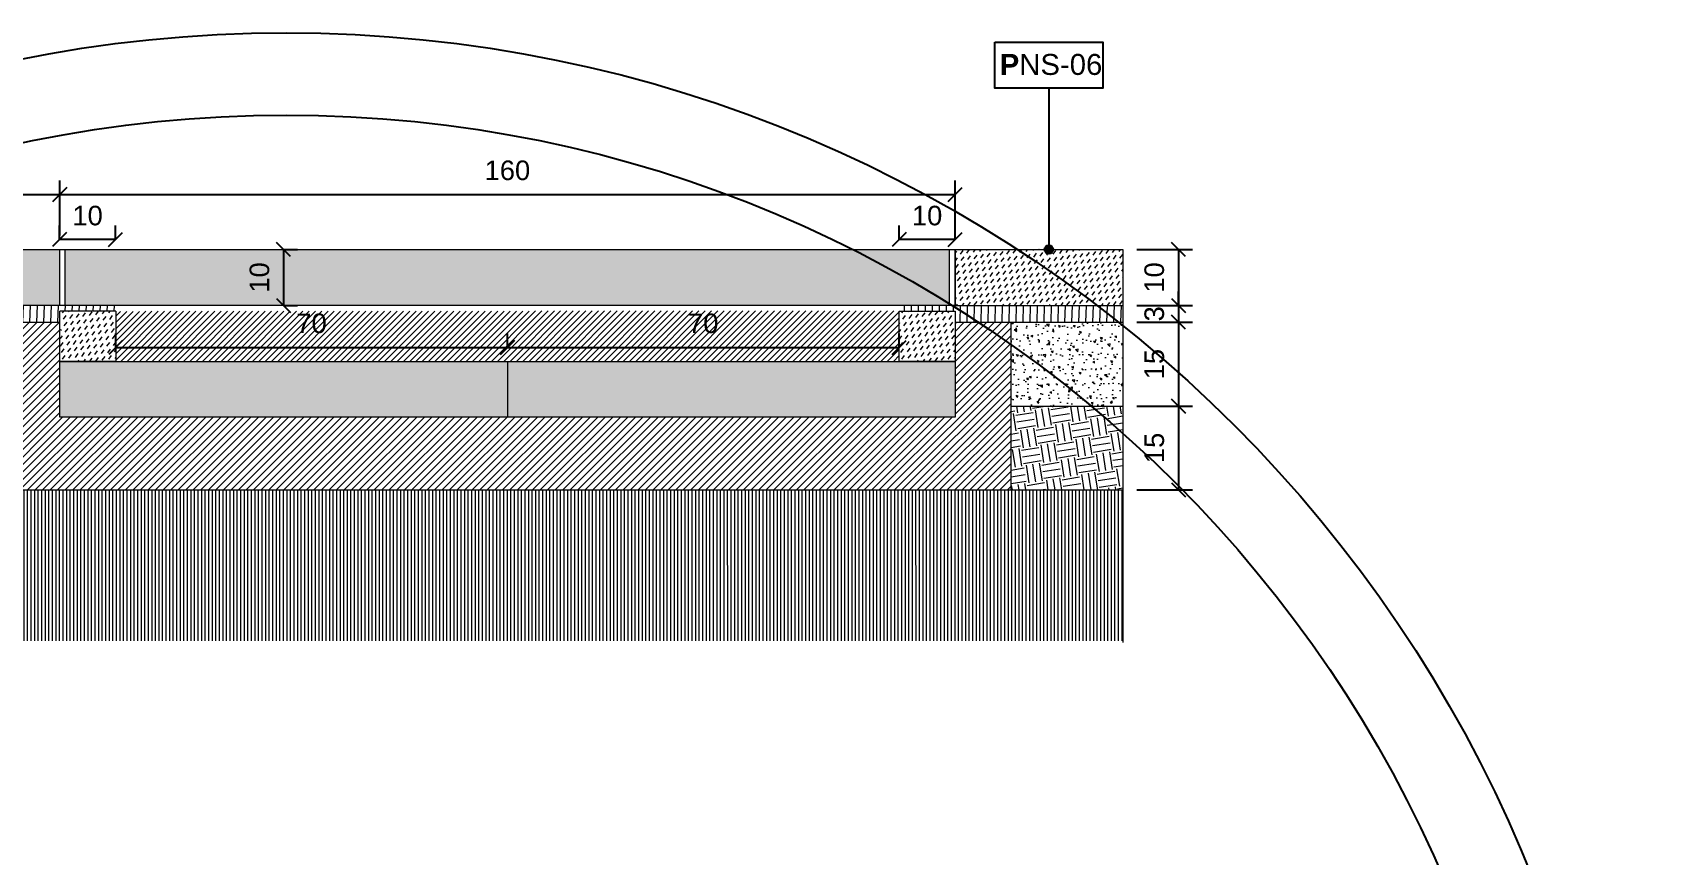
# Model space of a CAD drawing. Header units: metres. Extents: x -325 to 301, y -147 to 149.
# Drawn here: x 119.217 to 122.15, y 29.757 to 31.228 of the extents above; entities that cross this region are included whole.
import ezdxf

# ---------------------------------------------------------------- set-up
doc = ezdxf.new("R2010")
doc.units = ezdxf.units.M
doc.layers.get('Defpoints').update_dxf_attribs({"lineweight": 13})
doc.layers.add('-AUX-QAD', color=5, linetype='Continuous', plot=False)
doc.layers.add('0-TX-1_25', color=7, linetype='Continuous', true_color=0x3f4f7f)
for name, color, linetype in [('02-L-Waterfeatures 02', 152, 'Continuous'), ('A-KEYPLAN_HATCH', 7, 'Continuous'), ('A_TEXT_2', 7, 'Continuous')]:
    doc.layers.add(name, color=color, linetype=linetype)
for name, color, linetype, lineweight, true_color in [('03-TR-Paviment_08_Natural Stone Bleachers', 7, 'Continuous', 5, 0xafad9d), ('3-TR sorra granitica', 7, 'Continuous', 0, 0xf2dac9), ('3-TR tot_u', 7, 'Continuous', 5, 0x787878)]:
    doc.layers.add(name, color=color, linetype=linetype, lineweight=lineweight, true_color=true_color)
for name, color, linetype, lineweight in [('1-CM', 7, 'Continuous', 0), ('2-L-secció', 1, 'Continuous', 0), ('3-TR Formigó', 252, 'Continuous', 0), ('3-TR Seleccionat', 44, 'Continuous', 0), ('3-TR Tot-u', 37, 'Continuous', 0)]:
    doc.layers.add(name, color=color, linetype=linetype, lineweight=lineweight)
doc.styles.get("Standard").update_dxf_attribs({"font": 'arial.ttf'})
doc.dimstyles.new('ISO-25', dxfattribs={"dimtxt": 0.1, "dimasz": 0.1, "dimexe": 0.1, "dimexo": 0.1, "dimgap": 0.1, "dimtad": 1, "dimdec": 0, "dimlfac": 100, "dimzin": 9, "dimtxsty": 'Standard', "dimblk": 'OBLIQUE', "dimcen": 0.1, "dimadec": 0, "dimazin": 0, "dimtfac": 1, "dimtdec": 0, "dimtmove": 0, "dimatfit": 3, "dimldrblk": 'OBLIQUE', "dimfxl": 1, "dimarcsym": 0})

# ---------------------------------------------------------------- blocks, each defined once
blk = doc.blocks.new('_Oblique')
at = {"color": 0, "lineweight": -2}
blk.add_line((-0.5, -0.5), (0.5, 0.5), dxfattribs=at)
blk = doc.blocks.new('*D1507')
at = {"layer": '0-TX-1_25', "color": 0, "lineweight": -2, "transparency": 16777216}
for p, q in [((125.0709, 30.3796), (124.9763, 30.3796)), ((125.0013, 30.3796), (125.0013, 30.2288)), ((124.9013, 30.2288), (125.0263, 30.2288))]:
    blk.add_line(p, q, dxfattribs=at)
at = {"layer": 'Defpoints', "color": 0, "transparency": 16777216}
for p in [(125.0959, 30.3796), (22.7213, 30.2288), (125.0013, 30.2288)]:
    blk.add_point(p, dxfattribs=at)
at = {"layer": '0-TX-1_25', "color": 0, "lineweight": -2, "transparency": 16777216, "xscale": 0.025, "yscale": 0.025, "zscale": 0.025}
for p, rotation in [((125.0013, 30.3796), 90), ((125.0013, 30.2288), 270)]:
    blk.add_blockref('_Oblique', p, dxfattribs=dict(at, rotation=rotation))
at = {"layer": '0-TX-1_25', "color": 0, "transparency": 16777216, "insert": (124.9584, 30.3042), "char_height": 0.035, "attachment_point": 5, "rotation": 90}
blk.add_mtext('15', dxfattribs=at)
blk = doc.blocks.new('*D1716')
at = {"layer": '0-TX-1_25', "color": 0, "lineweight": -2, "transparency": 16777216}
for p, q in [((22.7944, 30.8407), (22.6694, 30.8407)), ((22.6944, 30.8407), (22.6944, 30.7266)), ((22.7059, 30.7266), (22.6694, 30.7266))]:
    blk.add_line(p, q, dxfattribs=at)
at = {"layer": 'Defpoints', "color": 0, "transparency": 16777216}
for p in [(141.1864, 30.8407), (22.6944, 30.7266), (22.7309, 30.7266)]:
    blk.add_point(p, dxfattribs=at)
at = {"layer": '0-TX-1_25', "color": 0, "lineweight": -2, "transparency": 16777216, "xscale": 0.025, "yscale": 0.025, "zscale": 0.025}
for p, rotation in [((22.6944, 30.8407), 90), ((22.6944, 30.7266), 270)]:
    blk.add_blockref('_Oblique', p, dxfattribs=dict(at, rotation=rotation))
at = {"layer": '0-TX-1_25', "color": 0, "transparency": 16777216, "insert": (22.6518, 30.7837), "char_height": 0.035, "attachment_point": 5, "rotation": 90}
blk.add_mtext('11', dxfattribs=at)
blk = doc.blocks.new('*D1715')
at = {"layer": '0-TX-1_25', "color": 0, "lineweight": -2, "transparency": 16777216}
for p, q in [((119.6651, 30.8407), (119.6901, 30.8407)), ((119.6651, 30.8407), (119.6651, 30.7407)), ((119.6651, 30.7407), (119.6901, 30.7407))]:
    blk.add_line(p, q, dxfattribs=at)
at = {"layer": 'Defpoints', "color": 0, "transparency": 16777216}
for p in [(119.6651, 30.8407), (119.6651, 30.7407), (119.6651, 30.7407)]:
    blk.add_point(p, dxfattribs=at)
at = {"layer": '0-TX-1_25', "color": 0, "lineweight": -2, "transparency": 16777216, "xscale": 0.025, "yscale": 0.025, "zscale": 0.025}
for p, rotation in [((119.6651, 30.8407), 90), ((119.6651, 30.7407), 270)]:
    blk.add_blockref('_Oblique', p, dxfattribs=dict(at, rotation=rotation))
at = {"layer": '0-TX-1_25', "color": 0, "transparency": 16777216, "insert": (119.6222, 30.7907), "char_height": 0.035, "attachment_point": 5, "rotation": 90}
blk.add_mtext('10', dxfattribs=at)
blk = doc.blocks.new('POINT')
at = {"layer": '0-TX-1_25'}
h = blk.add_hatch(dxfattribs=at)
h.set_pattern_fill('ANGLE', color=256)
h.set_pattern_definition([(0, (-83.747, -12.726), (0, 6.985), [5.08, -1.905]), (90, (-83.747, -12.726), (-6.985, 4e-16), [5.08, -1.905])])
edge = h.paths.add_edge_path()
edge.add_arc((0, 0), 0.0075, 0, 360)
h = blk.add_hatch(color=256, dxfattribs=at)
h.dxf.hatch_style = 1
edge = h.paths.add_edge_path()
edge.add_arc((0, 0), 0.0075, 0, 360)
blk.add_circle((0, 0), 0.0075, dxfattribs=at)
blk = doc.blocks.new('*D1713')
at = {"layer": '0-TX-1_25', "color": 0, "lineweight": -2, "transparency": 16777216}
for p, q in [((121.1901, 30.8407), (121.2891, 30.8407)), ((121.2641, 30.8407), (121.2641, 30.7407)), ((121.1901, 30.7407), (121.2891, 30.7407))]:
    blk.add_line(p, q, dxfattribs=at)
at = {"layer": 'Defpoints', "color": 0, "transparency": 16777216}
for p in [(121.1651, 30.8407), (121.1651, 30.7407), (121.2641, 30.7407)]:
    blk.add_point(p, dxfattribs=at)
at = {"layer": '0-TX-1_25', "color": 0, "lineweight": -2, "transparency": 16777216, "xscale": 0.025, "yscale": 0.025, "zscale": 0.025}
for p, rotation in [((121.2641, 30.8407), 90), ((121.2641, 30.7407), 270)]:
    blk.add_blockref('_Oblique', p, dxfattribs=dict(at, rotation=rotation))
at = {"layer": '0-TX-1_25', "color": 0, "transparency": 16777216, "insert": (121.2212, 30.7907), "char_height": 0.035, "attachment_point": 5, "rotation": 90}
blk.add_mtext('10', dxfattribs=at)
blk = doc.blocks.new('*D1714')
at = {"layer": '0-TX-1_25', "color": 0, "lineweight": -2, "transparency": 16777216}
for p, q in [((121.1901, 30.5607), (121.2891, 30.5607)), ((121.2641, 30.5607), (121.2641, 30.4108)), ((121.1901, 30.4108), (121.2891, 30.4108))]:
    blk.add_line(p, q, dxfattribs=at)
at = {"layer": 'Defpoints', "color": 0, "transparency": 16777216}
for p in [(121.1651, 30.5607), (121.1651, 30.4108), (121.2641, 30.4108)]:
    blk.add_point(p, dxfattribs=at)
at = {"layer": '0-TX-1_25', "color": 0, "lineweight": -2, "transparency": 16777216, "xscale": 0.025, "yscale": 0.025, "zscale": 0.025}
for p, rotation in [((121.2641, 30.5607), 90), ((121.2641, 30.4108), 270)]:
    blk.add_blockref('_Oblique', p, dxfattribs=dict(at, rotation=rotation))
at = {"layer": '0-TX-1_25', "color": 0, "transparency": 16777216, "insert": (121.2212, 30.4858), "char_height": 0.035, "attachment_point": 5, "rotation": 90}
blk.add_mtext('15', dxfattribs=at)
blk = doc.blocks.new('hatch keyplan 2')
at = {"layer": 'A-KEYPLAN_HATCH'}
blk.add_lwpolyline([(0, 0.00548), (0.01287, 0.00548), (0.01287, 0), (0, 0)], close=True, dxfattribs=at)
blk = doc.blocks.new('hatch keyplan')
at = {"layer": 'A-KEYPLAN_HATCH'}
blk.add_blockref('hatch keyplan 2', (1.43058, 0.85215), dxfattribs=at)
blk = doc.blocks.new('PNS06')
at = {"layer": 'A-KEYPLAN_HATCH', "xscale": 0.7124947396918078, "yscale": 0.7124947396918078, "zscale": 0.7124947396918078}
blk.add_blockref('hatch keyplan', (-1.01928, -0.60715), dxfattribs=at)
at = {"layer": 'A_TEXT_2', "insert": (-0.00057, 0.00291), "char_height": 0.0017812, "attachment_point": 1}
blk.add_mtext_dynamic_manual_height_columns('\\pi0.00098;{\\fArial|b1|i0|c0|p34;P}NS-06', width=0.0103753, gutter_width=0.01069, heights=[0], dxfattribs=at)
blk = doc.blocks.new('*D1907')
at = {"layer": '0-TX-1_25', "color": 0, "lineweight": -2, "transparency": 16777216}
for p, q in [((121.1901, 30.7107), (121.2891, 30.7107)), ((121.2641, 30.7107), (121.2641, 30.5607)), ((121.1901, 30.5607), (121.2891, 30.5607))]:
    blk.add_line(p, q, dxfattribs=at)
at = {"layer": 'Defpoints', "color": 0, "transparency": 16777216}
for p in [(121.1651, 30.7107), (121.1651, 30.5607), (121.2641, 30.5607)]:
    blk.add_point(p, dxfattribs=at)
at = {"layer": '0-TX-1_25', "color": 0, "lineweight": -2, "transparency": 16777216, "xscale": 0.025, "yscale": 0.025, "zscale": 0.025}
for p, rotation in [((121.2641, 30.7107), 90), ((121.2641, 30.5607), 270)]:
    blk.add_blockref('_Oblique', p, dxfattribs=dict(at, rotation=rotation))
at = {"layer": '0-TX-1_25', "color": 0, "transparency": 16777216, "insert": (121.2212, 30.6357), "char_height": 0.035, "attachment_point": 5, "rotation": 90}
blk.add_mtext('15', dxfattribs=at)
blk = doc.blocks.new('*D1908')
at = {"layer": '0-TX-1_25', "color": 0, "lineweight": -2, "transparency": 16777216}
for p, q in [((121.1901, 30.7407), (121.2891, 30.7407)), ((121.2641, 30.7407), (121.2641, 30.7657)), ((121.2641, 30.7407), (121.2641, 30.7107)), ((121.1901, 30.7107), (121.2891, 30.7107)), ((121.2641, 30.7107), (121.2641, 30.6857))]:
    blk.add_line(p, q, dxfattribs=at)
at = {"layer": 'Defpoints', "color": 0, "transparency": 16777216}
for p in [(121.1651, 30.7407), (121.1651, 30.7107), (121.2641, 30.7107)]:
    blk.add_point(p, dxfattribs=at)
at = {"layer": '0-TX-1_25', "color": 0, "lineweight": -2, "transparency": 16777216, "xscale": 0.025, "yscale": 0.025, "zscale": 0.025}
for p, rotation in [((121.2641, 30.7407), 270), ((121.2641, 30.7107), 90)]:
    blk.add_blockref('_Oblique', p, dxfattribs=dict(at, rotation=rotation))
at = {"layer": '0-TX-1_25', "color": 0, "transparency": 16777216, "insert": (121.2212, 30.7257), "char_height": 0.035, "attachment_point": 5, "rotation": 90}
blk.add_mtext('3', dxfattribs=at)
blk = doc.blocks.new('*D1909')
at = {"layer": '0-TX-1_25', "color": 0, "lineweight": -2, "transparency": 16777216}
for p, q in [((118.4651, 30.8657), (118.4651, 30.9642)), ((119.2651, 30.8657), (119.2651, 30.9642)), ((118.4651, 30.9392), (119.2651, 30.9392))]:
    blk.add_line(p, q, dxfattribs=at)
at = {"layer": 'Defpoints', "color": 0, "transparency": 16777216}
for p in [(119.2651, 30.9392), (118.4651, 30.8407), (119.2651, 30.8407)]:
    blk.add_point(p, dxfattribs=at)
at = {"layer": '0-TX-1_25', "color": 0, "lineweight": -2, "transparency": 16777216, "xscale": 0.025, "yscale": 0.025, "zscale": 0.025, "rotation": 180}
blk.add_blockref('_Oblique', (118.4651, 30.9392), dxfattribs=at)
at = {"layer": '0-TX-1_25', "color": 0, "lineweight": -2, "transparency": 16777216, "xscale": 0.025, "yscale": 0.025, "zscale": 0.025}
blk.add_blockref('_Oblique', (119.2651, 30.9392), dxfattribs=at)
at = {"layer": '0-TX-1_25', "color": 0, "transparency": 16777216, "insert": (118.8651, 30.9821), "char_height": 0.035, "attachment_point": 5}
blk.add_mtext('80', dxfattribs=at)
blk = doc.blocks.new('*D1910')
at = {"layer": '0-TX-1_25', "color": 0, "lineweight": -2, "transparency": 16777216}
for p, q in [((119.2651, 30.8657), (119.2651, 30.9642)), ((120.8651, 30.8657), (120.8651, 30.9642)), ((119.2651, 30.9392), (120.8651, 30.9392))]:
    blk.add_line(p, q, dxfattribs=at)
at = {"layer": 'Defpoints', "color": 0, "transparency": 16777216}
for p in [(120.8651, 30.9392), (119.2651, 30.8407), (120.8651, 30.8407)]:
    blk.add_point(p, dxfattribs=at)
at = {"layer": '0-TX-1_25', "color": 0, "lineweight": -2, "transparency": 16777216, "xscale": 0.025, "yscale": 0.025, "zscale": 0.025, "rotation": 180}
blk.add_blockref('_Oblique', (119.2651, 30.9392), dxfattribs=at)
at = {"layer": '0-TX-1_25', "color": 0, "lineweight": -2, "transparency": 16777216, "xscale": 0.025, "yscale": 0.025, "zscale": 0.025}
blk.add_blockref('_Oblique', (120.8651, 30.9392), dxfattribs=at)
at = {"layer": '0-TX-1_25', "color": 0, "transparency": 16777216, "insert": (120.0651, 30.9821), "char_height": 0.035, "attachment_point": 5}
blk.add_mtext('160', dxfattribs=at)
blk = doc.blocks.new('*D1911')
at = {"layer": '0-TX-1_25', "color": 0, "lineweight": -2, "transparency": 16777216}
for p, q in [((119.3651, 30.6657), (119.3651, 30.6907)), ((120.0651, 30.6657), (120.0651, 30.6907)), ((119.3651, 30.6657), (120.0651, 30.6657))]:
    blk.add_line(p, q, dxfattribs=at)
at = {"layer": 'Defpoints', "color": 0, "transparency": 16777216}
for p in [(120.0651, 30.6657), (119.3651, 30.6407), (120.0651, 30.6407)]:
    blk.add_point(p, dxfattribs=at)
at = {"layer": '0-TX-1_25', "color": 0, "lineweight": -2, "transparency": 16777216, "xscale": 0.025, "yscale": 0.025, "zscale": 0.025, "rotation": 180}
blk.add_blockref('_Oblique', (119.3651, 30.6657), dxfattribs=at)
at = {"layer": '0-TX-1_25', "color": 0, "lineweight": -2, "transparency": 16777216, "xscale": 0.025, "yscale": 0.025, "zscale": 0.025}
blk.add_blockref('_Oblique', (120.0651, 30.6657), dxfattribs=at)
at = {"layer": '0-TX-1_25', "color": 0, "transparency": 16777216, "insert": (119.7151, 30.7085), "char_height": 0.035, "attachment_point": 5}
blk.add_mtext('70', dxfattribs=at)
blk = doc.blocks.new('*D1912')
at = {"layer": '0-TX-1_25', "color": 0, "lineweight": -2, "transparency": 16777216}
for p, q in [((120.0651, 30.6657), (120.0651, 30.6907)), ((120.7651, 30.6657), (120.7651, 30.6907)), ((120.0651, 30.6657), (120.7651, 30.6657))]:
    blk.add_line(p, q, dxfattribs=at)
at = {"layer": 'Defpoints', "color": 0, "transparency": 16777216}
for p in [(120.7651, 30.6657), (120.0651, 30.6407), (120.7651, 30.6407)]:
    blk.add_point(p, dxfattribs=at)
at = {"layer": '0-TX-1_25', "color": 0, "lineweight": -2, "transparency": 16777216, "xscale": 0.025, "yscale": 0.025, "zscale": 0.025, "rotation": 180}
blk.add_blockref('_Oblique', (120.0651, 30.6657), dxfattribs=at)
at = {"layer": '0-TX-1_25', "color": 0, "lineweight": -2, "transparency": 16777216, "xscale": 0.025, "yscale": 0.025, "zscale": 0.025}
blk.add_blockref('_Oblique', (120.7651, 30.6657), dxfattribs=at)
at = {"layer": '0-TX-1_25', "color": 0, "transparency": 16777216, "insert": (120.4151, 30.7085), "char_height": 0.035, "attachment_point": 5}
blk.add_mtext('70', dxfattribs=at)
blk = doc.blocks.new('*D1913')
at = {"layer": '0-TX-1_25', "color": 0, "lineweight": -2, "transparency": 16777216}
for p, q in [((120.7651, 30.8584), (120.7651, 30.8834)), ((120.8651, 30.8584), (120.7651, 30.8584)), ((120.8651, 30.8584), (120.8651, 30.8834))]:
    blk.add_line(p, q, dxfattribs=at)
at = {"layer": 'Defpoints', "color": 0, "transparency": 16777216}
for p in [(120.7651, 30.8584), (120.7651, 30.8407), (120.8651, 30.8407)]:
    blk.add_point(p, dxfattribs=at)
at = {"layer": '0-TX-1_25', "color": 0, "lineweight": -2, "transparency": 16777216, "xscale": 0.025, "yscale": 0.025, "zscale": 0.025, "rotation": 180}
blk.add_blockref('_Oblique', (120.7651, 30.8584), dxfattribs=at)
at = {"layer": '0-TX-1_25', "color": 0, "lineweight": -2, "transparency": 16777216, "xscale": 0.025, "yscale": 0.025, "zscale": 0.025}
blk.add_blockref('_Oblique', (120.8651, 30.8584), dxfattribs=at)
at = {"layer": '0-TX-1_25', "color": 0, "transparency": 16777216, "insert": (120.8151, 30.9012), "char_height": 0.035, "attachment_point": 5}
blk.add_mtext('10', dxfattribs=at)
blk = doc.blocks.new('*D1914')
at = {"layer": '0-TX-1_25', "color": 0, "lineweight": -2, "transparency": 16777216}
for p, q in [((119.2649, 30.8584), (119.2649, 30.8834)), ((119.3649, 30.8584), (119.2649, 30.8584)), ((119.3649, 30.8584), (119.3649, 30.8834))]:
    blk.add_line(p, q, dxfattribs=at)
at = {"layer": 'Defpoints', "color": 0, "transparency": 16777216}
for p in [(119.2649, 30.8584), (119.2649, 30.8407), (119.3649, 30.8407)]:
    blk.add_point(p, dxfattribs=at)
at = {"layer": '0-TX-1_25', "color": 0, "lineweight": -2, "transparency": 16777216, "xscale": 0.025, "yscale": 0.025, "zscale": 0.025, "rotation": 180}
blk.add_blockref('_Oblique', (119.2649, 30.8584), dxfattribs=at)
at = {"layer": '0-TX-1_25', "color": 0, "lineweight": -2, "transparency": 16777216, "xscale": 0.025, "yscale": 0.025, "zscale": 0.025}
blk.add_blockref('_Oblique', (119.3649, 30.8584), dxfattribs=at)
at = {"layer": '0-TX-1_25', "color": 0, "transparency": 16777216, "insert": (119.3149, 30.9012), "char_height": 0.035, "attachment_point": 5}
blk.add_mtext('10', dxfattribs=at)

msp = doc.modelspace()

# ---------------------------------------------------------------- hatches: boundary and pattern name
at = {"layer": '02-L-Waterfeatures 02', "lineweight": 9, "transparency": 33554687}
h = msp.add_hatch(dxfattribs=at)
h.set_pattern_fill('ANSI31', color=256, scale=0.0025)
h.set_pattern_definition([(45, (45.1939234, -1.231321), (-0.0056126601, 0.0056126601), [])])
h.paths.add_polyline_path([(119.3651, 30.7301), (120.7651, 30.7313), (120.7651, 30.6407), (119.3651, 30.6407)])
at = {"layer": '03-TR-Paviment_08_Natural Stone Bleachers'}
h = msp.add_hatch(dxfattribs=at)
h.set_pattern_fill('DASH', color=256, scale=0.0026108484, angle=233, style=0, double=1)
h.paths.add_polyline_path([(119.2651, 30.7407), (119.2651, 30.8407), (118.4651, 30.8407), (118.4651, 30.7407)])
h.paths.add_polyline_path([(120.8551, 30.7407), (120.8551, 30.8407), (119.2751, 30.8407), (119.2751, 30.7407)])
h = msp.add_hatch(dxfattribs=at)
h.set_pattern_fill('DASH', color=256, scale=0.0026108484, angle=233, double=1)
h.paths.add_polyline_path([(121.1651, 30.7407), (121.1651, 30.8407), (120.8651, 30.8407), (120.8651, 30.7407)])
h = msp.add_hatch(dxfattribs=at)
h.set_pattern_fill('DASH', color=256, scale=0.002611, angle=233, style=0, double=1)
h.set_pattern_definition([(233, (-32.47913, -94.107086), (0.0016315323, -0.0116089556), [0.0082894435, -0.0082894435])])
h.paths.add_polyline_path([(119.3651, 30.7307), (119.267, 30.7307), (119.2651, 30.6407), (119.3651, 30.6414)])
h = msp.add_hatch(dxfattribs=at)
h.set_pattern_fill('DASH', color=256, scale=0.002611, angle=233, style=0, double=1)
h.set_pattern_definition([(233, (-30.97913, -94.107086), (0.0016315323, -0.0116089556), [0.0082894435, -0.0082894435])])
h.paths.add_polyline_path([(120.8651, 30.7307), (120.7651, 30.7307), (120.7651, 30.6407), (120.8651, 30.6414)])
h = msp.add_hatch(dxfattribs=at)
h.set_pattern_fill('DASH', color=256, scale=0.002611, angle=233, style=0, double=1)
h.set_pattern_definition([(233, (-32.97913, -94.207086), (0.0016315323, -0.0116089556), [0.0082894435, -0.0082894435])])
h.paths.add_polyline_path([(119.2651, 30.6407), (119.264, 30.5407), (120.8651, 30.5411), (120.8651, 30.6404)])
at = {"layer": '3-TR Formigó'}
h = msp.add_hatch(dxfattribs=at)
h.set_pattern_fill('ANSI31', color=256, scale=0.003)
h.paths.add_polyline_path([(118.4651, 30.5907), (118.4651, 30.7107), (118.4612, 30.4107), (120.9648, 30.4108), (120.9654, 30.7107), (120.8651, 30.7107), (120.8651, 30.5407), (119.2651, 30.5407), (119.2651, 30.7107), (118.5651, 30.7107), (118.5651, 30.5907)])
at = {"layer": '3-TR Seleccionat'}
h = msp.add_hatch(dxfattribs=at)
h.set_pattern_fill('ANSI31', color=256, scale=0.002, angle=45, style=0)
h.set_pattern_definition([(90, (-440956.307076, -650806.0267136), (-0.00635, 1e-18), [])])
h.paths.add_polyline_path([(121.1651, 30.1407), (121.1651, 30.4108), (120.3651, 30.4108), (118.4612, 30.4107), (118.4394, 30.2107), (118.1651, 30.2107), (118.1651, 30.1407)])
at = {"layer": '3-TR sorra granitica'}
h = msp.add_hatch(dxfattribs=at)
h.set_pattern_fill('LINE', color=256, scale=0.1, angle=52.7216, style=0)
h.set_pattern_definition([(88.3680556, (148.144648, 238.179648), (-0.0124949299, 0.0003559869), [])])
h.paths.add_polyline_path([(119.2651, 30.7107), (119.2651, 30.7307), (119.3651, 30.7307), (119.3651, 30.7407), (119.2651, 30.7407), (118.4651, 30.7407), (118.4651, 30.7307), (118.5651, 30.7307), (118.5651, 30.7107)])
h = msp.add_hatch(dxfattribs=at)
h.set_pattern_fill('LINE', color=256, scale=0.1, angle=52.7216, style=0)
h.set_pattern_definition([(88.3680556, (150.944648, 238.179716), (-0.0124949299, 0.0003559869), [])])
h.paths.add_polyline_path([(121.1651, 30.7108), (121.1651, 30.7407), (120.9651, 30.7407), (120.7651, 30.7407), (120.7651, 30.7307), (120.8651, 30.7307), (120.8651, 30.7107)])
h = msp.add_hatch(dxfattribs=at)
h.set_pattern_fill('LINE', color=256, scale=0.1, angle=51.1041, style=0)
h.set_pattern_definition([(86.7506083, (150.487306, 236.762937), (-0.0124799034, 0.00070852734), [])])
h.paths.add_polyline_path([(119.2617, 30.2361), (119.2617, 30.256), (119.262, 30.256)])
edge = h.paths.add_edge_path()
edge.add_line((115.9767, 30.2561), (115.9767, 30.226))
edge.add_line((115.9767, 30.226), (114.8167, 30.226))
edge.add_line((114.8167, 30.226), (114.8167, 30.246))
edge.add_line((114.8167, 30.246), (114.8167, 30.256))
edge.add_line((114.8167, 30.256), (115.9767, 30.2561))
at = {"layer": '3-TR Tot-u'}
h = msp.add_hatch(dxfattribs=at)
h.set_pattern_fill('EARTH', color=256, scale=0.005, angle=-80.8248, style=0)
h.set_pattern_definition([(279.17524, (75.235237, 35.574874), (0.036406452, -0.026281081), [0.03175, -0.03175]), (279.17524, (75.24699, 35.576772), (0.036406452, -0.026281081), [0.03175, -0.03175]), (279.17524, (75.258745, 35.57867), (0.036406452, -0.026281081), [0.03175, -0.03175]), (9.17524, (75.263296, 35.575386), (0.026281081, 0.036406452), [0.03175, -0.03175]), (9.17524, (75.265194, 35.563632), (0.026281081, 0.036406452), [0.03175, -0.03175]), (9.17524, (75.267093, 35.551878), (0.026281081, 0.036406452), [0.03175, -0.03175])])
h.paths.add_polyline_path([(121.1651, 30.4108), (121.1651, 30.5608), (120.9651, 30.5608), (120.9651, 30.4108)])
at = {"layer": '3-TR tot_u'}
h = msp.add_hatch(dxfattribs=at)
h.set_pattern_fill('AR-CONC', color=256, scale=0.0002, angle=92.7664)
h.set_pattern_definition([(142.766414, (89.936947, -38.39332), (0.0014255, 0.036548328), [0.00381, -0.04191]), (87.766414, (89.936947, -38.39332), (-0.037826638, -0.008884714), [0.003048, -0.033528117]), (193.21786, (89.937066, -38.390274), (-0.036401137, 0.027663614), [0.003238002, -0.035618049]), (138.950614, (89.9268, -38.39381), (0.00578198, 0.054558454), [0.005715, -0.062865]), (189.40197, (89.92728, -38.389263), (-0.051719183, 0.045037124), [0.004857005, -0.05342712]), (83.950565, (89.9268, -38.39381), (-0.051719183, 0.045037124), [0.004571993, -0.050291946]), (113.766414, (89.92909, -38.388613), (0.018965692, 0.031274691), [0.00381, -0.04191]), (58.766414, (89.92909, -38.388613), (-0.037391229, 0.010568061), [0.003048, -0.033528]), (164.21786, (89.93067, -38.386007), (-0.018425537, 0.041842752), [0.003238002, -0.035617988]), (130.266414, (89.936947, -38.39332), (-0.0169211135, -0.0001991969), [0, -0.0331216, 0, -0.034036, 0, -0.033655]), (100.266414, (89.936947, -38.39332), (-0.0206577655, 0.0123813295), [0, -0.0194056, 0, -0.0323596, 0, -0.012827]), (60.266414, (89.937494, -38.404635), (-0.000164423, 0.0271418143), [0, -0.0127, 0, -0.039624, 0, -0.052578]), (50.266414, (89.93774, -38.40971), (-0.0065092415, 0.029345872), [0, -0.01651, 0, -0.0263144, 0, -0.037338])])
h.paths.add_polyline_path([(121.1651, 30.5608), (121.1651, 30.7108), (120.9651, 30.7107), (120.9651, 30.5608)])

# ---------------------------------------------------------------- linework, layer by layer
at = {"layer": '-AUX-QAD'}
for radius in [2.3962, 2.2491]:
    msp.add_circle((119.6696, 28.8321), radius, dxfattribs=at)
at = {"layer": '0-TX-1_25'}
msp.add_lwpolyline([(121.0327, 31.1292), (121.0327, 30.8407)], dxfattribs=at)
at = {"layer": '1-CM'}
for points in [[(118.7651, 30.8407), (118.4651, 30.8407), (118.4651, 30.5407), (118.4612, 30.4107), (120.9651, 30.4108), (120.9651, 30.7107), (120.9651, 30.7107)], [(119.2651, 30.7407), (119.2651, 30.8407)], [(119.2751, 30.7407), (119.2751, 30.8407)], [(120.8551, 30.7407), (120.8551, 30.8407)], [(120.8651, 30.8407), (121.1651, 30.8407)], [(120.8651, 30.7407), (120.8651, 30.8407)], [(120.8651, 30.7407), (121.1651, 30.7407)], [(118.5651, 30.7107), (119.2651, 30.7107)], [(120.8651, 30.7107), (120.8651, 30.5407), (119.2651, 30.5407), (119.2651, 30.7307)], [(119.3651, 30.7307), (119.3651, 30.6407), (119.2651, 30.6407), (119.2651, 30.7307)], [(119.3651, 30.7307), (119.2651, 30.7307)], [(120.8651, 30.7307), (120.8651, 30.6407), (120.7651, 30.6407), (120.7651, 30.7307)], [(120.7651, 30.7307), (120.8651, 30.7307)], [(120.8651, 30.7107), (121.1651, 30.7107)], [(120.0651, 30.6407), (120.0651, 30.5407)], [(120.9651, 30.5607), (121.1651, 30.5607)], [(120.3651, 30.4108), (120.9651, 30.4108)], [(120.9651, 30.4108), (121.1651, 30.4108)]]:
    msp.add_lwpolyline(points, dxfattribs=at)
for points in [[(118.4651, 30.8407), (120.8651, 30.8407), (120.8651, 30.7407), (118.4651, 30.7407)], [(119.2651, 30.5407), (119.2651, 30.6407), (120.8651, 30.6407), (120.8651, 30.5407)]]:
    msp.add_lwpolyline(points, close=True, dxfattribs=at)
at = {"layer": '2-L-secció'}
msp.add_lwpolyline([(121.1651, 30.8407), (121.1651, 30.138)], dxfattribs=at)

# ---------------------------------------------------------------- block references
at = {"color": 244, "true_color": 0x991b1e, "xscale": 21.05278700931664, "yscale": 21.05278700931664, "zscale": 21.05278700931664}
msp.add_blockref('PNS06', (120.9362, 31.1292), dxfattribs=at)
at = {"layer": '0-TX-1_25'}
msp.add_blockref('POINT', (121.0327, 30.8407), dxfattribs=at)

# ---------------------------------------------------------------- dimensions: what is measured, and where the dimension line sits
for base, p1, p2, picture, middle in [((119.2651, 30.9392), (118.4651, 30.8407), (119.2651, 30.8407), '*D1909', (118.8651, 30.9821)), ((120.8651, 30.9392), (119.2651, 30.8407), (120.8651, 30.8407), '*D1910', (120.0651, 30.9821)), ((119.2649, 30.8584), (119.3649, 30.8407), (119.2649, 30.8407), '*D1914', (119.3149, 30.9012)), ((120.7651, 30.8584), (120.8651, 30.8407), (120.7651, 30.8407), '*D1913', (120.8151, 30.9012)), ((120.0651, 30.6657), (119.3651, 30.6407), (120.0651, 30.6407), '*D1911', (119.7151, 30.7085)), ((120.7651, 30.6657), (120.0651, 30.6407), (120.7651, 30.6407), '*D1912', (120.4151, 30.7085))]:
    dim = msp.add_linear_dim(base=base, p1=p1, p2=p2, dimstyle='ISO-25', override={"dimtxt": 0.035, "dimasz": 0.025, "dimexe": 0.025, "dimexo": 0.025, "dimgap": 0.025, "dimblk1": 'Oblique', "dimblk2": 'Oblique', "dimsah": 1, "dimfxl": 0.1, "dimfxlon": 1, "dimarcsym": 1}, dxfattribs=at)
    dim.commit()
    dim.dimension.update_dxf_attribs({"geometry": picture, "text_midpoint": middle})
for base, p1, p2, picture, middle in [((22.6944, 30.7266), (141.1864, 30.8407), (22.7309, 30.7266), '*D1716', (22.6518, 30.7837)), ((119.6651, 30.7407), (119.6651, 30.8407), (119.6651, 30.7407), '*D1715', (119.6222, 30.7907)), ((121.2641, 30.7407), (121.1651, 30.8407), (121.1651, 30.7407), '*D1713', (121.2212, 30.7907)), ((121.2641, 30.5607), (121.1651, 30.7107), (121.1651, 30.5607), '*D1907', (121.2212, 30.6357)), ((121.2641, 30.4108), (121.1651, 30.5607), (121.1651, 30.4108), '*D1714', (121.2212, 30.4858)), ((125.0013, 30.2288), (125.0959, 30.3796), (22.7213, 30.2288), '*D1507', (124.9584, 30.3042))]:
    dim = msp.add_linear_dim(base=base, p1=p1, p2=p2, angle=90, dimstyle='ISO-25', override={"dimtxt": 0.035, "dimasz": 0.025, "dimexe": 0.025, "dimexo": 0.025, "dimgap": 0.025, "dimblk1": 'Oblique', "dimblk2": 'Oblique', "dimsah": 1, "dimfxl": 0.1, "dimfxlon": 1, "dimarcsym": 1}, dxfattribs=at)
    dim.commit()
    dim.dimension.update_dxf_attribs({"geometry": picture, "text_midpoint": middle})
dim = msp.add_linear_dim(base=(121.2641, 30.7107), p1=(121.1651, 30.7407), p2=(121.1651, 30.7107), angle=90, dimstyle='ISO-25', override={"dimtxt": 0.035, "dimasz": 0.025, "dimexe": 0.025, "dimexo": 0.025, "dimgap": 0.025, "dimblk1": 'Oblique', "dimblk2": 'Oblique', "dimsah": 1, "dimfxl": 0.1, "dimfxlon": 1, "dimarcsym": 1}, dxfattribs=at)
dim.commit()
dim.dimension.update_dxf_attribs({"geometry": '*D1908', "text_midpoint": (121.2641, 30.7257), "dimtype": 160})

doc.saveas('drawing.dxf')
